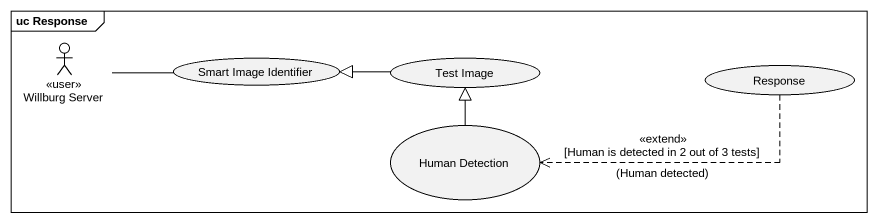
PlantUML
@startuml
mainframe uc Response
actor "Willburg Server" as Willburg_Server <<user>>
usecase "Smart Image Identifier" as Smart_Image_Identifier
usecase "Test Image" as Test_Image
usecase Response
usecase "Human Detection" as Human_Detection
Willburg_Server -right- Smart_Image_Identifier
Test_Image -left-|> Smart_Image_Identifier
Response .left.> Human_Detection : <<extend>> [Human is detected in 2 out of 3 tests]\n(Human detected)
Human_Detection -up-|> Test_Image
@enduml
